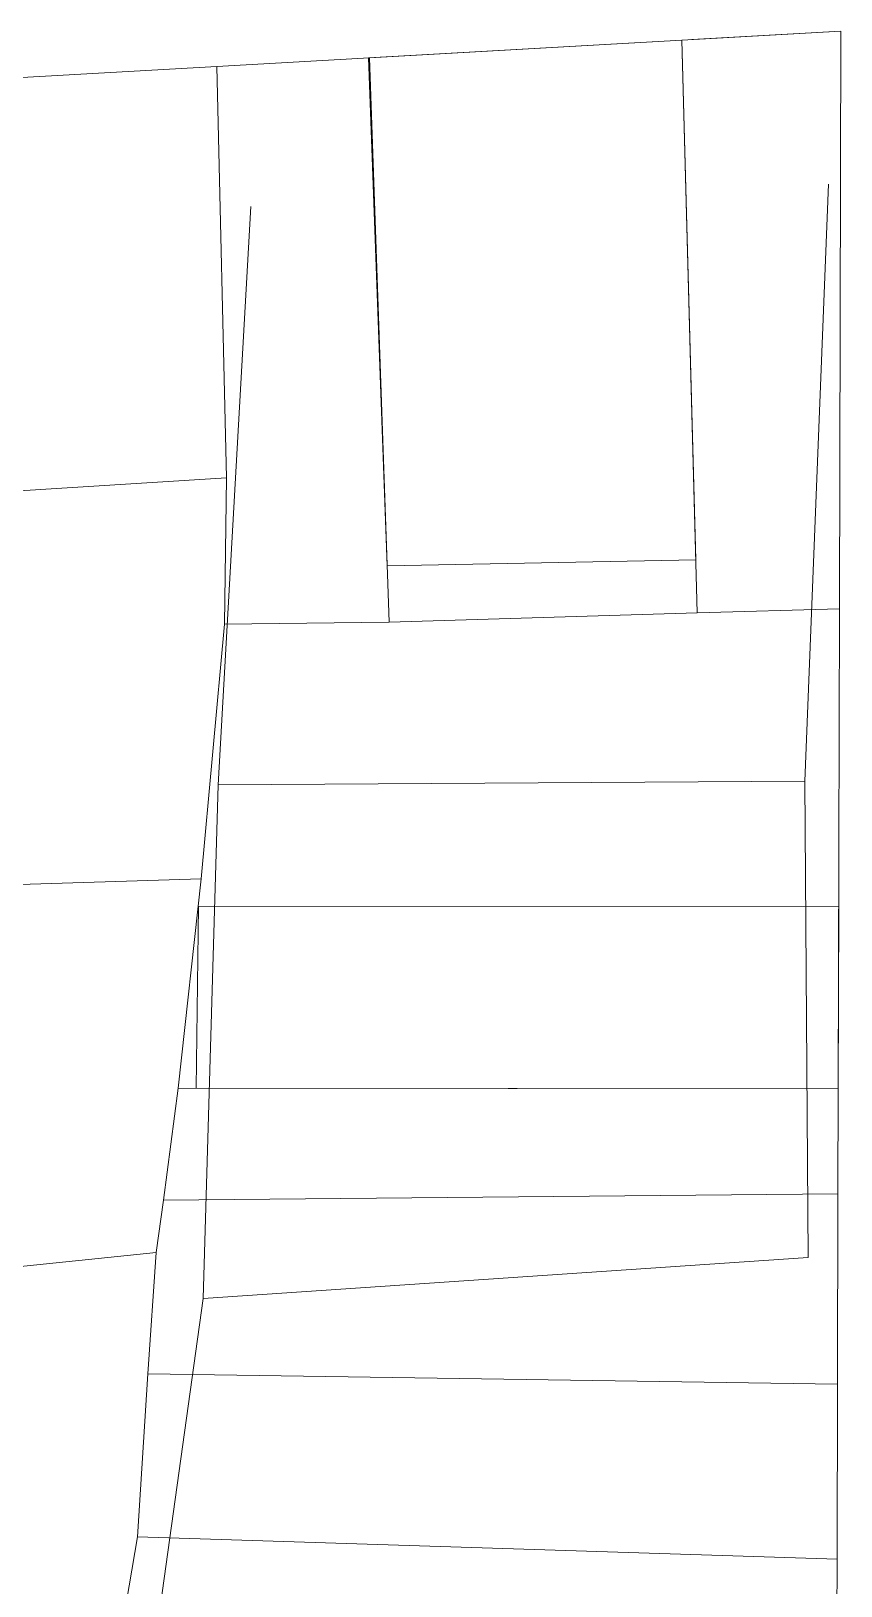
# Model space of a CAD drawing. Header units: millimetres. Extents: x 1956 to 626126, y 2654 to 1331070.
# Drawn here: x 625288.4 to 625332.9, y 1329700.1 to 1329785.5 of the extents above; entities that cross this region are included whole.
import ezdxf

# ---------------------------------------------------------------- set-up
doc = ezdxf.new("R2010")
doc.units = ezdxf.units.MM

msp = doc.modelspace()

# ---------------------------------------------------------------- linework, layer by layer
at = {"color": 1, "lineweight": 0, "ltscale": 0.5}
for p, q in [((625324.201, 1329785.009), (625306.968, 1329784.035)), ((625306.968, 1329784.035), (625324.201, 1329785.009)), ((625324.201, 1329785.009), (625324.965, 1329756.439)), ((625324.201, 1329785.009), (625324.965, 1329756.439)), ((625332.939, 1329785.503), (625324.752, 1329785.04)), ((625307.996, 1329756.116), (625306.968, 1329784.035)), ((625324.965, 1329756.439), (625307.996, 1329756.116))]:
    msp.add_line(p, q, dxfattribs=at)
at = {"color": 1, "lineweight": 0}
for p, q in [((625307.032, 1329784.039), (625324.201, 1329785.009)), ((625324.201, 1329785.009), (625332.939, 1329785.503)), ((625324.201, 1329785.009), (625325.043, 1329753.536)), ((625332.939, 1329785.503), (625332.859, 1329753.748)), ((625298.633, 1329783.563), (625307.032, 1329784.039)), ((625307.032, 1329784.039), (625308.103, 1329753.013)), ((625280.107, 1329782.515), (625298.633, 1329783.563)), ((625298.633, 1329783.563), (625299.156, 1329760.961)), ((625332.251, 1329777.086), (625330.958, 1329744.285)), ((625298.697, 1329744.077), (625300.506, 1329775.865)), ((625280.244, 1329759.759), (625299.156, 1329760.961)), ((625299.044, 1329752.911), (625299.156, 1329760.961)), ((625308.103, 1329753.013), (625325.043, 1329753.536)), ((625325.043, 1329753.536), (625332.859, 1329753.748)), ((625332.859, 1329753.748), (625332.793, 1329727.375)), ((625299.044, 1329752.911), (625297.769, 1329738.921)), ((625308.103, 1329753.013), (625299.044, 1329752.911)), ((625297.88, 1329715.854), (625298.697, 1329744.077)), ((625330.958, 1329744.285), (625298.697, 1329744.077)), ((625330.958, 1329744.285), (625331.143, 1329718.102)), ((625297.769, 1329738.921), (625274.256, 1329738.193)), ((625296.511, 1329727.412), (625297.769, 1329738.921)), ((625297.493, 1329727.411), (625297.618, 1329737.411)), ((625297.618, 1329737.411), (625332.818, 1329737.375)), ((625332.818, 1329737.375), (625297.618, 1329737.411)), ((625332.818, 1329737.375), (625332.793, 1329727.375)), ((625332.793, 1329727.375), (625332.818, 1329737.375)), ((625296.511, 1329727.412), (625295.707, 1329721.264)), ((625296.511, 1329727.412), (625332.793, 1329727.375)), ((625332.793, 1329727.375), (625297.493, 1329727.411)), ((625332.793, 1329727.375), (625297.493, 1329727.411)), ((625332.793, 1329727.375), (625332.778, 1329721.605)), ((625295.707, 1329721.264), (625332.778, 1329721.605)), ((625332.778, 1329721.605), (625332.751, 1329711.153)), ((625295.707, 1329721.264), (625295.289, 1329718.383)), ((625283.068, 1329717.128), (625295.289, 1329718.383)), ((625294.843, 1329711.704), (625295.289, 1329718.383)), ((625331.143, 1329718.102), (625297.88, 1329715.854)), ((625292.561, 1329677.688), (625297.88, 1329715.854)), ((625294.843, 1329711.704), (625294.265, 1329702.762)), ((625332.751, 1329711.153), (625294.843, 1329711.704)), ((625332.751, 1329711.153), (625332.728, 1329701.522)), ((625293.215, 1329696.499), (625294.265, 1329702.762)), ((625294.265, 1329702.762), (625332.728, 1329701.522)), ((625332.728, 1329701.522), (625332.701, 1329691.411))]:
    msp.add_line(p, q, dxfattribs=at)

doc.saveas('drawing.dxf')
